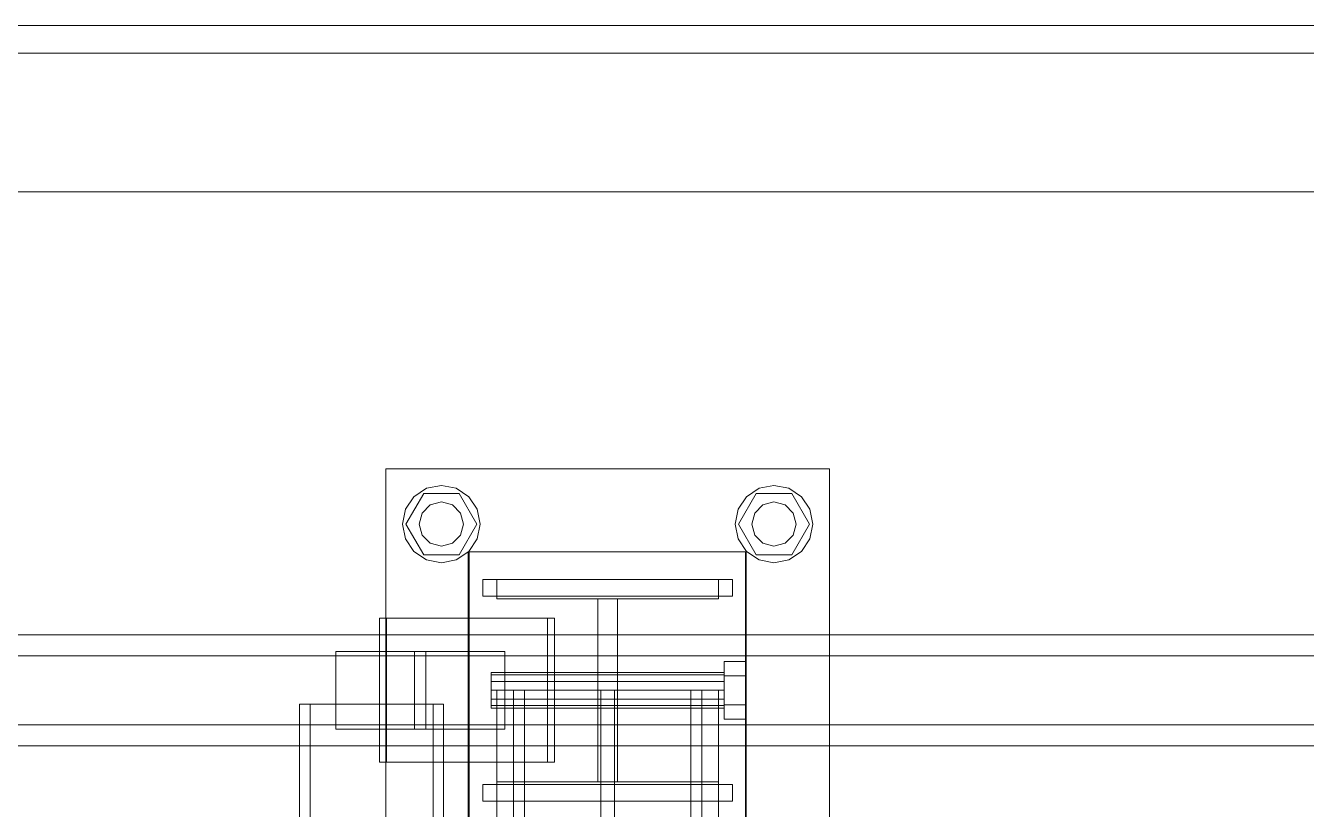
# Model space of a CAD drawing. Header units: millimetres. Extents: x -1970 to 34302, y -65268 to 6837.
# Drawn here: x 2704 to 3166.2, y -17613 to -17330 of the extents above; entities that cross this region are included whole.
import ezdxf

# ---------------------------------------------------------------- set-up
doc = ezdxf.new("R2010")
doc.units = ezdxf.units.MM
doc.layers.add('superior_C01', color=7, linetype='Continuous', lineweight=0)
doc.layers.add('superior_tolva', color=7, linetype='Continuous', lineweight=0)

msp = doc.modelspace()

# ---------------------------------------------------------------- linework, layer by layer
at = {"layer": 'superior_C01'}
for p, q in [((2834.042, -17650), (2834.042, -17490)), ((2834.042, -17490), (2994.042, -17490)), ((2994.042, -17490), (2994.042, -17650)), ((2844.143, -17500.101), (2848.685, -17497.066)), ((2848.685, -17497.066), (2854.042, -17496)), ((2854.042, -17496), (2859.4, -17497.066)), ((2859.4, -17497.066), (2863.942, -17500.101)), ((2964.143, -17500.101), (2968.685, -17497.066)), ((2968.685, -17497.066), (2974.042, -17496)), ((2974.042, -17496), (2979.4, -17497.066)), ((2979.4, -17497.066), (2983.942, -17500.101)), ((2841.108, -17504.642), (2844.143, -17500.101)), ((2841.242, -17510), (2847.642, -17498.915)), ((2847.114, -17506), (2850.042, -17503.072)), ((2847.642, -17498.915), (2860.442, -17498.915)), ((2850.042, -17503.072), (2854.042, -17502)), ((2854.042, -17502), (2858.042, -17503.072)), ((2858.042, -17503.072), (2860.97, -17506)), ((2860.442, -17498.915), (2866.842, -17510)), ((2863.942, -17500.101), (2866.976, -17504.642)), ((2961.108, -17504.642), (2964.143, -17500.101)), ((2961.242, -17510), (2967.642, -17498.915)), ((2967.114, -17506), (2970.042, -17503.072)), ((2967.642, -17498.915), (2980.442, -17498.915)), ((2970.042, -17503.072), (2974.042, -17502)), ((2974.042, -17502), (2978.042, -17503.072)), ((2978.042, -17503.072), (2980.97, -17506)), ((2980.442, -17498.915), (2986.842, -17510)), ((2983.942, -17500.101), (2986.976, -17504.642)), ((2840.042, -17510), (2841.108, -17504.642)), ((2846.042, -17510), (2847.114, -17506)), ((2860.97, -17506), (2862.042, -17510)), ((2866.976, -17504.642), (2868.042, -17510)), ((2960.042, -17510), (2961.108, -17504.642)), ((2966.042, -17510), (2967.114, -17506)), ((2980.97, -17506), (2982.042, -17510)), ((2986.976, -17504.642), (2988.042, -17510)), ((2841.108, -17515.358), (2840.042, -17510)), ((2847.642, -17521.085), (2841.242, -17510)), ((2847.114, -17514), (2846.042, -17510)), ((2866.842, -17510), (2860.442, -17521.085)), ((2862.042, -17510), (2860.97, -17514)), ((2868.042, -17510), (2866.976, -17515.358)), ((2961.108, -17515.358), (2960.042, -17510)), ((2967.642, -17521.085), (2961.242, -17510)), ((2967.114, -17514), (2966.042, -17510)), ((2986.842, -17510), (2980.442, -17521.085)), ((2982.042, -17510), (2980.97, -17514)), ((2988.042, -17510), (2986.976, -17515.358)), ((2844.143, -17519.899), (2841.108, -17515.358)), ((2850.042, -17516.928), (2847.114, -17514)), ((2854.042, -17518), (2850.042, -17516.928)), ((2858.042, -17516.928), (2854.042, -17518)), ((2860.97, -17514), (2858.042, -17516.928)), ((2866.976, -17515.358), (2863.942, -17519.899)), ((2964.143, -17519.899), (2961.108, -17515.358)), ((2970.042, -17516.928), (2967.114, -17514)), ((2974.042, -17518), (2970.042, -17516.928)), ((2978.042, -17516.928), (2974.042, -17518)), ((2980.97, -17514), (2978.042, -17516.928)), ((2986.976, -17515.358), (2983.942, -17519.899)), ((2848.685, -17522.934), (2844.143, -17519.899)), ((2860.442, -17521.085), (2847.642, -17521.085)), ((2863.942, -17519.899), (2859.4, -17522.934)), ((2863.722, -17620), (2863.722, -17520)), ((2863.722, -17520), (2963.722, -17520)), ((2864.042, -17620), (2864.042, -17520)), ((2864.042, -17520), (2964.042, -17520)), ((2963.722, -17520), (2963.722, -17620)), ((2964.042, -17520), (2964.042, -17620)), ((2968.685, -17522.934), (2964.143, -17519.899)), ((2980.442, -17521.085), (2967.642, -17521.085)), ((2983.942, -17519.899), (2979.4, -17522.934)), ((2854.042, -17524), (2848.685, -17522.934)), ((2859.4, -17522.934), (2854.042, -17524)), ((2974.042, -17524), (2968.685, -17522.934)), ((2979.4, -17522.934), (2974.042, -17524)), ((2869.042, -17530), (2959.042, -17530)), ((2869.042, -17536), (2869.042, -17530)), ((2874.042, -17537), (2874.042, -17530)), ((2874.042, -17530), (2954.042, -17530)), ((2954.042, -17530), (2954.042, -17537)), ((2959.042, -17536), (2959.042, -17530)), ((2869.042, -17536), (2959.042, -17536)), ((2954.042, -17537), (2874.042, -17537)), ((2910.542, -17603), (2910.542, -17537)), ((2910.542, -17537), (2917.542, -17537)), ((2917.542, -17537), (2917.542, -17603)), ((2892.34, -17544), (2831.709, -17544)), ((2831.709, -17544), (2831.709, -17596)), ((2834.27, -17544), (2831.709, -17544)), ((2834.27, -17596), (2834.27, -17544)), ((2834.27, -17544), (2894.901, -17544)), ((2892.34, -17596), (2892.34, -17544)), ((2892.34, -17544), (2894.901, -17544)), ((2894.901, -17544), (2894.901, -17596)), ((3469.935, -17550), (2333.104, -17550)), ((2345.911, -17550), (3482.742, -17550)), ((3561.184, -17550), (2424.354, -17550)), ((2440.363, -17550), (3577.193, -17550)), ((3468.332, -17557.5), (2424.352, -17557.5)), ((2440.365, -17557.5), (3484.345, -17557.5)), ((2844.357, -17556), (2815.937, -17556)), ((2815.937, -17556), (2815.937, -17584)), ((2848.454, -17556), (2815.937, -17556)), ((2844.357, -17584), (2844.357, -17556)), ((2844.357, -17556), (2876.875, -17556)), ((2848.454, -17584), (2848.454, -17556)), ((2848.454, -17556), (2876.875, -17556)), ((2876.875, -17556), (2876.875, -17584)), ((2872.042, -17564.457), (2872.042, -17563.6)), ((2956.042, -17563.6), (2872.042, -17563.6)), ((2956.042, -17564.8), (2956.042, -17559.6)), ((2964.042, -17559.6), (2956.042, -17559.6)), ((2956.042, -17563.6), (2956.042, -17564.457)), ((2964.042, -17559.6), (2964.042, -17564.8)), ((2872.042, -17564.457), (2872.042, -17566.8)), ((2872.042, -17564.457), (2956.042, -17564.457)), ((2872.042, -17566.8), (2872.042, -17570)), ((2872.042, -17566.8), (2956.042, -17566.8)), ((2956.042, -17564.457), (2956.042, -17566.8)), ((2956.042, -17564.8), (2956.042, -17575.2)), ((2956.042, -17564.8), (2964.042, -17564.8)), ((2956.042, -17566.8), (2956.042, -17570)), ((2964.042, -17564.8), (2964.042, -17575.2)), ((2872.042, -17570), (2872.042, -17573.2)), ((2872.042, -17570), (2956.042, -17570)), ((2874.042, -17570), (2874.042, -17625)), ((2874.042, -17570), (2880.042, -17570)), ((2880.042, -17570), (2880.042, -17625)), ((2944.042, -17570), (2884.042, -17570)), ((2884.042, -17570), (2884.042, -18430)), ((2916.542, -17570), (2911.542, -17570)), ((2911.542, -17570), (2911.542, -18430)), ((2916.542, -18430), (2916.542, -17570)), ((2944.042, -18430), (2944.042, -17570)), ((2948.042, -17570), (2948.042, -17625)), ((2948.042, -17570), (2954.042, -17570)), ((2954.042, -17570), (2954.042, -17625)), ((2956.042, -17570), (2956.042, -17573.2)), ((2851.008, -17575), (2802.882, -17575)), ((2802.882, -17575), (2802.882, -18425)), ((2806.725, -17575), (2802.882, -17575)), ((2806.725, -18425), (2806.725, -17575)), ((2806.725, -17575), (2854.85, -17575)), ((2851.008, -18425), (2851.008, -17575)), ((2851.008, -17575), (2854.85, -17575)), ((2854.85, -17575), (2854.85, -18425)), ((2872.042, -17573.2), (2872.042, -17575.543)), ((2872.042, -17573.2), (2956.042, -17573.2)), ((2872.042, -17575.543), (2872.042, -17576.4)), ((2872.042, -17575.543), (2956.042, -17575.543)), ((2872.042, -17576.4), (2956.042, -17576.4)), ((2956.042, -17573.2), (2956.042, -17575.543)), ((2956.042, -17575.2), (2956.042, -17580.4)), ((2956.042, -17575.2), (2964.042, -17575.2)), ((2956.042, -17575.543), (2956.042, -17576.4)), ((2964.042, -17575.2), (2964.042, -17580.4)), ((2956.042, -17580.4), (2964.042, -17580.4)), ((2424.352, -17582.5), (3468.332, -17582.5)), ((2440.365, -17582.5), (3484.345, -17582.5)), ((2815.937, -17584), (2844.357, -17584)), ((2815.937, -17584), (2848.454, -17584)), ((2876.875, -17584), (2844.357, -17584)), ((2876.875, -17584), (2848.454, -17584)), ((2333.104, -17590), (3469.935, -17590)), ((2345.911, -17590), (3482.742, -17590)), ((2424.354, -17590), (3561.184, -17590)), ((2440.363, -17590), (3577.193, -17590)), ((2831.709, -17596), (2892.34, -17596)), ((2831.709, -17596), (2834.27, -17596)), ((2894.901, -17596), (2834.27, -17596)), ((2894.901, -17596), (2892.34, -17596)), ((2869.042, -17604), (2959.042, -17604)), ((2869.042, -17610), (2869.042, -17604)), ((2874.042, -17610), (2874.042, -17603)), ((2874.042, -17603), (2954.042, -17603)), ((2917.542, -17603), (2910.542, -17603)), ((2954.042, -17603), (2954.042, -17610)), ((2959.042, -17610), (2959.042, -17604)), ((2869.042, -17610), (2959.042, -17610)), ((2954.042, -17610), (2874.042, -17610))]:
    msp.add_line(p, q, dxfattribs=at)
at = {"layer": 'superior_tolva'}
for p, q in [((3614.2, -17330), (1634.2, -17330)), ((2524.2, -17340), (3324.2, -17340)), ((3614.2, -17390), (1634.2, -17390))]:
    msp.add_line(p, q, dxfattribs=at)

doc.saveas('drawing.dxf')
